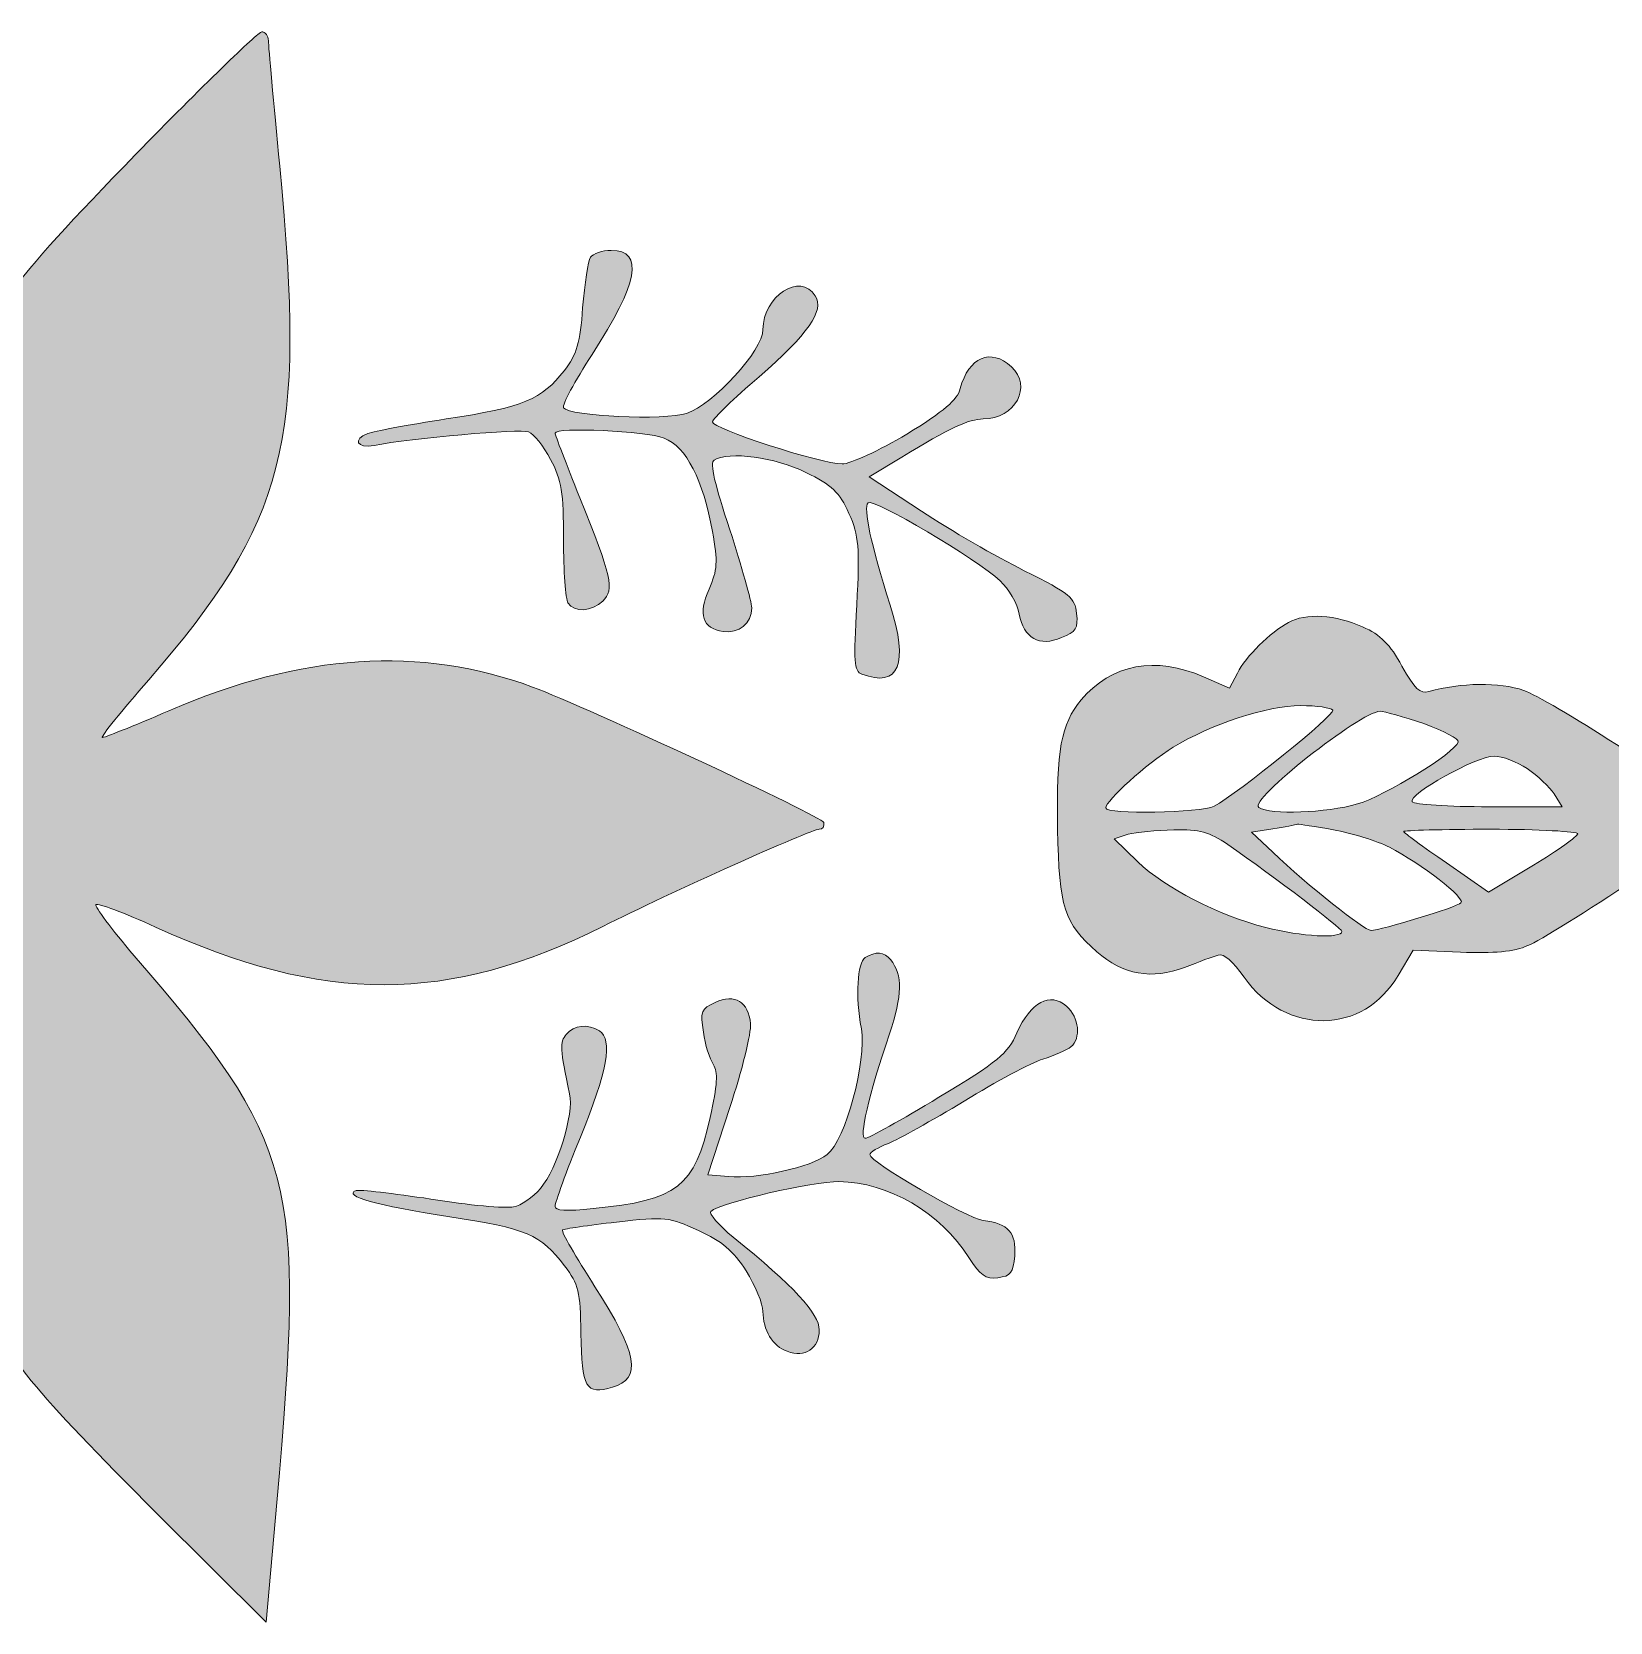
# Model space of a CAD drawing. Header units: millimetres. Extents: x 129 to 548, y 84 to 295.
# Drawn here: x 224.51 to 257.47, y 261.62 to 294.83 of the extents above; entities that cross this region are included whole.
import ezdxf

# ---------------------------------------------------------------- set-up
doc = ezdxf.new("R2010")
doc.units = ezdxf.units.MM
doc.header["$MEASUREMENT"] = 0
doc.layers.add('Layer 1', color=7, linetype='Continuous', lineweight=0)

# ---------------------------------------------------------------- blocks, each defined once
blk = doc.blocks.new('Block_0')
at = {"layer": 'Layer 1', "true_color": 0x000000, "transparency": 33554687}
h = blk.add_hatch(color=18, dxfattribs=at)
h.dxf.hatch_style = 2
edge = h.paths.add_edge_path()
edge.add_spline(control_points=[(226.679, 292.276), (224.003, 289.529), (223.486, 288.825), (222.946, 287.205), (222.512, 285.903), (222.371, 284.424), (222.524, 282.651), (222.594, 281.841), (222.676, 281.114), (222.7, 281.032), (222.723, 280.949), (222.7, 280.855), (222.653, 280.832), (222.606, 280.797), (222.36, 281.231), (222.101, 281.794), (220.352, 285.75), (218.322, 287.464), (214.19, 288.497), (213.193, 288.743), (211.937, 289.083), (211.397, 289.26), (210.458, 289.553), (209.671, 289.659), (209.753, 289.483), (209.777, 289.424), (210.094, 288.778), (210.446, 288.039), (210.81, 287.299), (211.444, 285.973), (211.854, 285.104), (212.793, 283.086), (213.228, 282.393), (214.132, 281.524), (215.399, 280.292), (216.42, 279.799), (219.531, 278.907), (220.587, 278.602), (221.479, 278.308), (221.491, 278.25), (221.514, 278.191), (220.81, 277.992), (219.942, 277.827), (217.559, 277.346), (216.186, 276.759), (214.695, 275.574), (213.404, 274.552), (212.5, 273.238), (211.608, 271.09), (211.338, 270.456), (210.81, 269.306), (210.422, 268.531), (210.035, 267.756), (209.742, 267.087), (209.777, 267.052), (209.871, 266.97), (215.517, 268.484), (216.526, 268.86), (218.721, 269.681), (220.458, 271.418), (221.726, 274.059), (222.054, 274.74), (222.336, 275.327), (222.36, 275.351), (222.512, 275.527), (222.559, 274.987), (222.571, 272.933), (222.594, 270.35), (222.665, 269.963), (223.346, 268.496), (223.956, 267.17), (224.543, 266.465), (227.125, 263.883), (227.125, 263.883), (229.402, 261.618), (229.402, 261.618), (229.402, 261.618), (229.625, 264.118), (229.625, 264.118), (230.224, 270.902), (230.036, 271.606), (226.644, 275.538), (226.174, 276.09), (225.81, 276.571), (225.846, 276.606), (225.881, 276.642), (226.444, 276.43), (227.09, 276.137), (230.599, 274.529), (233.205, 274.529), (236.433, 276.149), (237.806, 276.841), (240.776, 278.179), (240.952, 278.179), (241.022, 278.179), (241.069, 278.238), (241.046, 278.32), (240.999, 278.449), (236.128, 280.715), (234.966, 281.149), (232.63, 282.017), (230.142, 281.853), (227.371, 280.656), (226.62, 280.327), (225.986, 280.081), (225.975, 280.093), (225.951, 280.116), (226.386, 280.656), (226.949, 281.301), (229.825, 284.611), (230.247, 286.243), (229.684, 292.03), (229.555, 293.356), (229.449, 294.53), (229.449, 294.647), (229.449, 294.753), (229.379, 294.835), (229.308, 294.835), (229.226, 294.823), (228.041, 293.673), (226.679, 292.276)], knot_values=[0, 0, 0, 0, 1, 1, 1, 2, 2, 2, 3, 3, 3, 4, 4, 4, 5, 5, 5, 6, 6, 6, 7, 7, 7, 8, 8, 8, 9, 9, 9, 10, 10, 10, 11, 11, 11, 12, 12, 12, 13, 13, 13, 14, 14, 14, 15, 15, 15, 16, 16, 16, 17, 17, 17, 18, 18, 18, 19, 19, 19, 20, 20, 20, 21, 21, 21, 22, 22, 22, 23, 23, 23, 24, 24, 24, 25, 25, 25, 26, 26, 26, 27, 27, 27, 28, 28, 28, 29, 29, 29, 30, 30, 30, 31, 31, 31, 32, 32, 32, 33, 33, 33, 34, 34, 34, 35, 35, 35, 36, 36, 36, 37, 37, 37, 38, 38, 38, 39, 39, 39, 40, 40, 40, 40], degree=3, periodic=0)
h = blk.add_hatch(color=18, dxfattribs=at)
h.dxf.hatch_style = 2
edge = h.paths.add_edge_path()
edge.add_spline(control_points=[(236.175, 290.128), (236.128, 290.046), (236.057, 289.576), (236.01, 289.072), (235.963, 288.344), (235.893, 288.098), (235.623, 287.757), (235.165, 287.159), (234.778, 286.994), (233.158, 286.748), (232.372, 286.63), (231.644, 286.489), (231.527, 286.443), (231.198, 286.325), (231.292, 286.126), (231.656, 286.196), (232.419, 286.349), (234.707, 286.548), (234.883, 286.478), (234.989, 286.443), (235.189, 286.184), (235.341, 285.903), (235.576, 285.468), (235.611, 285.222), (235.611, 284.224), (235.611, 283.579), (235.658, 282.98), (235.705, 282.91), (235.834, 282.698), (236.198, 282.722), (236.433, 282.945), (236.679, 283.191), (236.621, 283.449), (235.952, 285.104), (235.67, 285.809), (235.435, 286.419), (235.435, 286.454), (235.435, 286.583), (237.348, 286.501), (237.712, 286.349), (238.182, 286.161), (238.522, 285.48), (238.722, 284.4), (238.839, 283.755), (238.827, 283.602), (238.651, 283.191), (238.416, 282.675), (238.51, 282.37), (238.945, 282.311), (239.273, 282.264), (239.543, 282.475), (239.543, 282.804), (239.543, 282.933), (239.332, 283.672), (239.086, 284.435), (238.769, 285.374), (238.663, 285.832), (238.757, 285.891), (239.062, 286.079), (240.036, 285.95), (240.67, 285.633), (241.222, 285.363), (241.374, 285.222), (241.574, 284.776), (241.785, 284.295), (241.797, 284.083), (241.738, 282.863), (241.668, 281.677), (241.68, 281.478), (241.844, 281.419), (242.619, 281.125), (242.83, 281.63), (242.431, 282.863), (242.032, 284.13), (241.867, 284.893), (241.973, 284.999), (242.079, 285.104), (244.25, 283.825), (244.731, 283.367), (244.907, 283.203), (245.095, 282.886), (245.13, 282.675), (245.224, 282.17), (245.553, 281.982), (246.011, 282.182), (246.316, 282.299), (246.363, 282.381), (246.328, 282.687), (246.292, 283.015), (246.198, 283.097), (245.236, 283.579), (244.649, 283.872), (243.687, 284.424), (243.088, 284.823), (243.088, 284.823), (241.996, 285.539), (241.996, 285.539), (241.996, 285.539), (242.677, 285.95), (242.677, 285.95), (243.675, 286.56), (244.074, 286.748), (244.379, 286.748), (245.048, 286.748), (245.412, 287.44), (244.966, 287.839), (244.532, 288.238), (244.074, 288.039), (243.898, 287.382), (243.839, 287.147), (243.558, 286.912), (242.783, 286.431), (242.208, 286.09), (241.597, 285.809), (241.433, 285.809), (240.987, 285.809), (238.71, 286.548), (238.722, 286.689), (238.733, 286.759), (239.168, 287.182), (239.696, 287.628), (240.717, 288.52), (241.069, 289.013), (240.87, 289.318), (240.553, 289.823), (239.778, 289.318), (239.778, 288.614), (239.778, 288.18), (238.745, 287.053), (238.182, 286.865), (237.736, 286.712), (235.717, 286.806), (235.611, 286.982), (235.576, 287.041), (235.846, 287.534), (236.21, 288.098), (237.172, 289.576), (237.301, 290.269), (236.609, 290.269), (236.421, 290.269), (236.233, 290.199), (236.175, 290.128)], knot_values=[0, 0, 0, 0, 1, 1, 1, 2, 2, 2, 3, 3, 3, 4, 4, 4, 5, 5, 5, 6, 6, 6, 7, 7, 7, 8, 8, 8, 9, 9, 9, 10, 10, 10, 11, 11, 11, 12, 12, 12, 13, 13, 13, 14, 14, 14, 15, 15, 15, 16, 16, 16, 17, 17, 17, 18, 18, 18, 19, 19, 19, 20, 20, 20, 21, 21, 21, 22, 22, 22, 23, 23, 23, 24, 24, 24, 25, 25, 25, 26, 26, 26, 27, 27, 27, 28, 28, 28, 29, 29, 29, 30, 30, 30, 31, 31, 31, 32, 32, 32, 33, 33, 33, 34, 34, 34, 35, 35, 35, 36, 36, 36, 37, 37, 37, 38, 38, 38, 39, 39, 39, 40, 40, 40, 41, 41, 41, 42, 42, 42, 43, 43, 43, 44, 44, 44, 45, 45, 45, 46, 46, 46, 47, 47, 47, 47], degree=3, periodic=0)
h = blk.add_hatch(color=18, dxfattribs=at)
h.dxf.hatch_style = 2
edge = h.paths.add_edge_path()
edge.add_spline(control_points=[(256.797, 278.085), (256.797, 278.038), (256.375, 277.733), (255.87, 277.428), (255.87, 277.428), (254.931, 276.865), (254.931, 276.865), (254.931, 276.865), (254.051, 277.475), (254.051, 277.475), (253.558, 277.815), (253.159, 278.109), (253.159, 278.132), (253.159, 278.156), (253.98, 278.179), (254.978, 278.179), (255.976, 278.179), (256.797, 278.132), (256.797, 278.085)], knot_values=[0, 0, 0, 0, 1, 1, 1, 2, 2, 2, 3, 3, 3, 4, 4, 4, 5, 5, 5, 6, 6, 6, 6], degree=3, periodic=0)
edge = h.paths.add_edge_path()
edge.add_spline(control_points=[(249.485, 277.862), (250.494, 277.158), (251.856, 276.125), (251.868, 276.043), (251.868, 275.89), (251.023, 275.937), (250.283, 276.125), (249.274, 276.383), (248.182, 276.947), (247.607, 277.499), (247.607, 277.499), (247.114, 277.98), (247.114, 277.98), (247.114, 277.98), (247.407, 278.074), (247.407, 278.074), (247.572, 278.121), (247.994, 278.156), (248.358, 278.168), (248.898, 278.179), (249.098, 278.121), (249.485, 277.862)], knot_values=[0, 0, 0, 0, 1, 1, 1, 2, 2, 2, 3, 3, 3, 4, 4, 4, 5, 5, 5, 6, 6, 6, 7, 7, 7, 7], degree=3, periodic=0)
edge = h.paths.add_edge_path()
edge.add_spline(control_points=[(251.692, 278.168), (252.079, 278.097), (252.607, 277.933), (252.865, 277.804), (253.523, 277.463), (254.462, 276.736), (254.356, 276.642), (254.262, 276.548), (252.678, 276.067), (252.478, 276.067), (252.337, 276.067), (251.152, 277.006), (250.424, 277.698), (250.424, 277.698), (249.978, 278.121), (249.978, 278.121), (249.978, 278.121), (250.424, 278.191), (250.424, 278.191), (250.67, 278.226), (250.905, 278.273), (250.94, 278.285), (250.976, 278.285), (251.316, 278.238), (251.692, 278.168)], knot_values=[0, 0, 0, 0, 1, 1, 1, 2, 2, 2, 3, 3, 3, 4, 4, 4, 5, 5, 5, 6, 6, 6, 7, 7, 7, 8, 8, 8, 8], degree=3, periodic=0)
edge = h.paths.add_edge_path()
edge.add_spline(control_points=[(255.741, 279.447), (255.952, 279.294), (256.211, 279.06), (256.304, 278.919), (256.304, 278.919), (256.469, 278.649), (256.469, 278.649), (256.469, 278.649), (254.943, 278.649), (254.943, 278.649), (254.098, 278.649), (253.382, 278.696), (253.335, 278.754), (253.241, 278.907), (254.673, 279.705), (255.049, 279.705), (255.213, 279.705), (255.53, 279.588), (255.741, 279.447)], knot_values=[0, 0, 0, 0, 1, 1, 1, 2, 2, 2, 3, 3, 3, 4, 4, 4, 5, 5, 5, 6, 6, 6, 6], degree=3, periodic=0)
edge = h.paths.add_edge_path()
edge.add_spline(control_points=[(253.581, 280.386), (253.992, 280.233), (254.321, 280.069), (254.297, 279.999), (254.215, 279.764), (252.783, 278.884), (252.196, 278.707), (251.539, 278.52), (250.377, 278.473), (250.131, 278.637), (249.908, 278.778), (252.255, 280.632), (252.666, 280.644), (252.748, 280.644), (253.159, 280.527), (253.581, 280.386)], knot_values=[0, 0, 0, 0, 1, 1, 1, 2, 2, 2, 3, 3, 3, 4, 4, 4, 5, 5, 5, 5], degree=3, periodic=0)
edge = h.paths.add_edge_path()
edge.add_spline(control_points=[(251.68, 280.668), (251.739, 280.574), (249.696, 278.931), (249.203, 278.661), (248.922, 278.52), (246.938, 278.484), (246.938, 278.625), (246.938, 278.778), (247.783, 279.541), (248.346, 279.893), (249.109, 280.362), (250.307, 280.762), (251.011, 280.762), (251.34, 280.762), (251.645, 280.715), (251.68, 280.668)], knot_values=[0, 0, 0, 0, 1, 1, 1, 2, 2, 2, 3, 3, 3, 4, 4, 4, 5, 5, 5, 5], degree=3, periodic=0)
edge = h.paths.add_edge_path()
edge.add_spline(control_points=[(250.753, 282.499), (250.377, 282.299), (249.861, 281.783), (249.685, 281.442), (249.685, 281.442), (249.52, 281.125), (249.52, 281.125), (249.52, 281.125), (248.98, 281.36), (248.98, 281.36), (247.983, 281.806), (247.055, 281.63), (246.421, 280.879), (245.999, 280.362), (245.905, 279.846), (245.929, 278.179), (245.964, 276.536), (246.069, 276.219), (246.75, 275.621), (247.302, 275.139), (247.9, 275.034), (248.581, 275.292), (248.875, 275.409), (249.192, 275.527), (249.285, 275.55), (249.403, 275.585), (249.591, 275.421), (249.825, 275.092), (250.694, 273.86), (252.325, 273.883), (253.041, 275.128), (253.041, 275.128), (253.358, 275.656), (253.358, 275.656), (253.358, 275.656), (254.344, 275.609), (254.344, 275.609), (255.037, 275.585), (255.471, 275.621), (255.753, 275.75), (255.988, 275.844), (256.997, 276.477), (258.006, 277.146), (259.708, 278.285), (259.837, 278.391), (259.65, 278.555), (259.039, 279.071), (256.14, 280.914), (255.671, 281.078), (255.154, 281.255), (254.356, 281.243), (253.687, 281.055), (253.499, 281.008), (253.394, 281.102), (253.124, 281.583), (252.877, 282.041), (252.678, 282.24), (252.302, 282.405), (251.75, 282.663), (251.105, 282.698), (250.753, 282.499)], knot_values=[0, 0, 0, 0, 1, 1, 1, 2, 2, 2, 3, 3, 3, 4, 4, 4, 5, 5, 5, 6, 6, 6, 7, 7, 7, 8, 8, 8, 9, 9, 9, 10, 10, 10, 11, 11, 11, 12, 12, 12, 13, 13, 13, 14, 14, 14, 15, 15, 15, 16, 16, 16, 17, 17, 17, 18, 18, 18, 19, 19, 19, 20, 20, 20, 20], degree=3, periodic=0)
h = blk.add_hatch(color=18, dxfattribs=at)
h.dxf.hatch_style = 2
edge = h.paths.add_edge_path()
edge.add_spline(control_points=[(241.914, 275.503), (241.75, 275.386), (241.703, 274.693), (241.832, 274.012), (241.949, 273.343), (241.503, 271.688), (241.116, 271.383), (240.787, 271.125), (239.649, 270.867), (239.062, 270.926), (239.062, 270.926), (238.628, 270.961), (238.628, 270.961), (238.628, 270.961), (239.086, 272.369), (239.086, 272.369), (239.344, 273.144), (239.532, 273.93), (239.52, 274.118), (239.473, 274.576), (239.191, 274.752), (238.78, 274.564), (238.487, 274.423), (238.463, 274.376), (238.534, 273.942), (238.569, 273.684), (238.663, 273.379), (238.745, 273.261), (238.839, 273.109), (238.827, 272.839), (238.675, 272.158), (238.346, 270.703), (237.994, 270.433), (236.233, 270.256), (235.658, 270.198), (235.435, 270.21), (235.435, 270.303), (235.435, 270.386), (235.67, 271.031), (235.963, 271.747), (236.527, 273.109), (236.644, 273.789), (236.362, 273.966), (236.116, 274.118), (235.834, 274.095), (235.67, 273.895), (235.529, 273.731), (235.541, 273.59), (235.74, 272.651), (235.834, 272.24), (235.482, 271.09), (235.13, 270.679), (234.977, 270.491), (234.719, 270.315), (234.567, 270.292), (234.402, 270.256), (233.628, 270.327), (232.841, 270.456), (232.055, 270.573), (231.35, 270.656), (231.28, 270.632), (230.975, 270.526), (231.738, 270.315), (233.193, 270.092), (234.872, 269.834), (235.118, 269.728), (235.635, 269.059), (235.928, 268.672), (235.963, 268.531), (235.975, 267.651), (235.987, 266.512), (236.081, 266.36), (236.632, 266.524), (237.254, 266.7), (237.161, 267.228), (236.269, 268.625), (235.869, 269.247), (235.564, 269.775), (235.588, 269.81), (235.623, 269.834), (236.128, 269.904), (236.715, 269.975), (237.747, 270.092), (237.818, 270.08), (238.428, 269.799), (238.921, 269.576), (239.156, 269.376), (239.426, 268.954), (239.614, 268.648), (239.778, 268.261), (239.778, 268.109), (239.778, 267.721), (239.978, 267.381), (240.283, 267.275), (240.658, 267.134), (240.952, 267.334), (240.952, 267.721), (240.952, 268.062), (240.424, 268.637), (239.156, 269.658), (238.851, 269.916), (238.64, 270.151), (238.686, 270.198), (238.909, 270.386), (240.834, 270.832), (241.363, 270.82), (242.396, 270.808), (243.487, 270.174), (244.074, 269.235), (244.32, 268.86), (244.426, 268.778), (244.684, 268.813), (244.954, 268.848), (245.001, 268.907), (245.036, 269.271), (245.072, 269.752), (244.907, 269.94), (244.379, 270.01), (244.05, 270.045), (242.008, 271.231), (242.008, 271.383), (242.008, 271.43), (242.184, 271.536), (242.396, 271.618), (242.595, 271.7), (243.311, 272.099), (243.98, 272.498), (244.637, 272.909), (245.377, 273.296), (245.623, 273.379), (245.858, 273.449), (246.128, 273.566), (246.21, 273.637), (246.421, 273.813), (246.386, 274.247), (246.116, 274.482), (245.776, 274.787), (245.365, 274.564), (245.083, 273.93), (244.884, 273.484), (244.696, 273.332), (243.452, 272.581), (242.677, 272.111), (241.985, 271.724), (241.914, 271.724), (241.773, 271.724), (241.985, 272.616), (242.419, 273.907), (242.689, 274.717), (242.701, 275.128), (242.442, 275.456), (242.313, 275.621), (242.137, 275.632), (241.914, 275.503)], knot_values=[0, 0, 0, 0, 1, 1, 1, 2, 2, 2, 3, 3, 3, 4, 4, 4, 5, 5, 5, 6, 6, 6, 7, 7, 7, 8, 8, 8, 9, 9, 9, 10, 10, 10, 11, 11, 11, 12, 12, 12, 13, 13, 13, 14, 14, 14, 15, 15, 15, 16, 16, 16, 17, 17, 17, 18, 18, 18, 19, 19, 19, 20, 20, 20, 21, 21, 21, 22, 22, 22, 23, 23, 23, 24, 24, 24, 25, 25, 25, 26, 26, 26, 27, 27, 27, 28, 28, 28, 29, 29, 29, 30, 30, 30, 31, 31, 31, 32, 32, 32, 33, 33, 33, 34, 34, 34, 35, 35, 35, 36, 36, 36, 37, 37, 37, 38, 38, 38, 39, 39, 39, 40, 40, 40, 41, 41, 41, 42, 42, 42, 43, 43, 43, 44, 44, 44, 45, 45, 45, 46, 46, 46, 47, 47, 47, 48, 48, 48, 49, 49, 49, 50, 50, 50, 51, 51, 51, 51], degree=3, periodic=0)
at = {"layer": 'Layer 1'}
for points, knots in [([(226.679, 292.276), (224.003, 289.529), (223.486, 288.825), (222.946, 287.205), (222.512, 285.903), (222.371, 284.424), (222.524, 282.651), (222.594, 281.841), (222.676, 281.114), (222.7, 281.032), (222.723, 280.949), (222.7, 280.855), (222.653, 280.832), (222.606, 280.797), (222.36, 281.231), (222.101, 281.794), (220.352, 285.75), (218.322, 287.464), (214.19, 288.497), (213.193, 288.743), (211.937, 289.083), (211.397, 289.26), (210.458, 289.553), (209.671, 289.659), (209.753, 289.483), (209.777, 289.424), (210.094, 288.778), (210.446, 288.039), (210.81, 287.299), (211.444, 285.973), (211.854, 285.104), (212.793, 283.086), (213.228, 282.393), (214.132, 281.524), (215.399, 280.292), (216.42, 279.799), (219.531, 278.907), (220.587, 278.602), (221.479, 278.308), (221.491, 278.25), (221.514, 278.191), (220.81, 277.992), (219.942, 277.827), (217.559, 277.346), (216.186, 276.759), (214.695, 275.574), (213.404, 274.552), (212.5, 273.238), (211.608, 271.09), (211.338, 270.456), (210.81, 269.306), (210.422, 268.531), (210.035, 267.756), (209.742, 267.087), (209.777, 267.052), (209.871, 266.97), (215.517, 268.484), (216.526, 268.86), (218.721, 269.681), (220.458, 271.418), (221.726, 274.059), (222.054, 274.74), (222.336, 275.327), (222.36, 275.351), (222.512, 275.527), (222.559, 274.987), (222.571, 272.933), (222.594, 270.35), (222.665, 269.963), (223.346, 268.496), (223.956, 267.17), (224.543, 266.465), (227.125, 263.883), (227.125, 263.883), (229.402, 261.618), (229.402, 261.618), (229.402, 261.618), (229.625, 264.118), (229.625, 264.118), (230.224, 270.902), (230.036, 271.606), (226.644, 275.538), (226.174, 276.09), (225.81, 276.571), (225.846, 276.606), (225.881, 276.642), (226.444, 276.43), (227.09, 276.137), (230.599, 274.529), (233.205, 274.529), (236.433, 276.149), (237.806, 276.841), (240.776, 278.179), (240.952, 278.179), (241.022, 278.179), (241.069, 278.238), (241.046, 278.32), (240.999, 278.449), (236.128, 280.715), (234.966, 281.149), (232.63, 282.017), (230.142, 281.853), (227.371, 280.656), (226.62, 280.327), (225.986, 280.081), (225.975, 280.093), (225.951, 280.116), (226.386, 280.656), (226.949, 281.301), (229.825, 284.611), (230.247, 286.243), (229.684, 292.03), (229.555, 293.356), (229.449, 294.53), (229.449, 294.647), (229.449, 294.753), (229.379, 294.835), (229.308, 294.835), (229.226, 294.823), (228.041, 293.673), (226.679, 292.276)], [0, 0, 0, 0, 1, 1, 1, 2, 2, 2, 3, 3, 3, 4, 4, 4, 5, 5, 5, 6, 6, 6, 7, 7, 7, 8, 8, 8, 9, 9, 9, 10, 10, 10, 11, 11, 11, 12, 12, 12, 13, 13, 13, 14, 14, 14, 15, 15, 15, 16, 16, 16, 17, 17, 17, 18, 18, 18, 19, 19, 19, 20, 20, 20, 21, 21, 21, 22, 22, 22, 23, 23, 23, 24, 24, 24, 25, 25, 25, 26, 26, 26, 27, 27, 27, 28, 28, 28, 29, 29, 29, 30, 30, 30, 31, 31, 31, 32, 32, 32, 33, 33, 33, 34, 34, 34, 35, 35, 35, 36, 36, 36, 37, 37, 37, 38, 38, 38, 39, 39, 39, 40, 40, 40, 40]), ([(236.175, 290.128), (236.128, 290.046), (236.057, 289.576), (236.01, 289.072), (235.963, 288.344), (235.893, 288.098), (235.623, 287.757), (235.165, 287.159), (234.778, 286.994), (233.158, 286.748), (232.372, 286.63), (231.644, 286.489), (231.527, 286.443), (231.198, 286.325), (231.292, 286.126), (231.656, 286.196), (232.419, 286.349), (234.707, 286.548), (234.883, 286.478), (234.989, 286.443), (235.189, 286.184), (235.341, 285.903), (235.576, 285.468), (235.611, 285.222), (235.611, 284.224), (235.611, 283.579), (235.658, 282.98), (235.705, 282.91), (235.834, 282.698), (236.198, 282.722), (236.433, 282.945), (236.679, 283.191), (236.621, 283.449), (235.952, 285.104), (235.67, 285.809), (235.435, 286.419), (235.435, 286.454), (235.435, 286.583), (237.348, 286.501), (237.712, 286.349), (238.182, 286.161), (238.522, 285.48), (238.722, 284.4), (238.839, 283.755), (238.827, 283.602), (238.651, 283.191), (238.416, 282.675), (238.51, 282.37), (238.945, 282.311), (239.273, 282.264), (239.543, 282.475), (239.543, 282.804), (239.543, 282.933), (239.332, 283.672), (239.086, 284.435), (238.769, 285.374), (238.663, 285.832), (238.757, 285.891), (239.062, 286.079), (240.036, 285.95), (240.67, 285.633), (241.222, 285.363), (241.374, 285.222), (241.574, 284.776), (241.785, 284.295), (241.797, 284.083), (241.738, 282.863), (241.668, 281.677), (241.68, 281.478), (241.844, 281.419), (242.619, 281.125), (242.83, 281.63), (242.431, 282.863), (242.032, 284.13), (241.867, 284.893), (241.973, 284.999), (242.079, 285.104), (244.25, 283.825), (244.731, 283.367), (244.907, 283.203), (245.095, 282.886), (245.13, 282.675), (245.224, 282.17), (245.553, 281.982), (246.011, 282.182), (246.316, 282.299), (246.363, 282.381), (246.328, 282.687), (246.292, 283.015), (246.198, 283.097), (245.236, 283.579), (244.649, 283.872), (243.687, 284.424), (243.088, 284.823), (243.088, 284.823), (241.996, 285.539), (241.996, 285.539), (241.996, 285.539), (242.677, 285.95), (242.677, 285.95), (243.675, 286.56), (244.074, 286.748), (244.379, 286.748), (245.048, 286.748), (245.412, 287.44), (244.966, 287.839), (244.532, 288.238), (244.074, 288.039), (243.898, 287.382), (243.839, 287.147), (243.558, 286.912), (242.783, 286.431), (242.208, 286.09), (241.597, 285.809), (241.433, 285.809), (240.987, 285.809), (238.71, 286.548), (238.722, 286.689), (238.733, 286.759), (239.168, 287.182), (239.696, 287.628), (240.717, 288.52), (241.069, 289.013), (240.87, 289.318), (240.553, 289.823), (239.778, 289.318), (239.778, 288.614), (239.778, 288.18), (238.745, 287.053), (238.182, 286.865), (237.736, 286.712), (235.717, 286.806), (235.611, 286.982), (235.576, 287.041), (235.846, 287.534), (236.21, 288.098), (237.172, 289.576), (237.301, 290.269), (236.609, 290.269), (236.421, 290.269), (236.233, 290.199), (236.175, 290.128)], [0, 0, 0, 0, 1, 1, 1, 2, 2, 2, 3, 3, 3, 4, 4, 4, 5, 5, 5, 6, 6, 6, 7, 7, 7, 8, 8, 8, 9, 9, 9, 10, 10, 10, 11, 11, 11, 12, 12, 12, 13, 13, 13, 14, 14, 14, 15, 15, 15, 16, 16, 16, 17, 17, 17, 18, 18, 18, 19, 19, 19, 20, 20, 20, 21, 21, 21, 22, 22, 22, 23, 23, 23, 24, 24, 24, 25, 25, 25, 26, 26, 26, 27, 27, 27, 28, 28, 28, 29, 29, 29, 30, 30, 30, 31, 31, 31, 32, 32, 32, 33, 33, 33, 34, 34, 34, 35, 35, 35, 36, 36, 36, 37, 37, 37, 38, 38, 38, 39, 39, 39, 40, 40, 40, 41, 41, 41, 42, 42, 42, 43, 43, 43, 44, 44, 44, 45, 45, 45, 46, 46, 46, 47, 47, 47, 47]), ([(250.753, 282.499), (250.377, 282.299), (249.861, 281.783), (249.685, 281.442), (249.685, 281.442), (249.52, 281.125), (249.52, 281.125), (249.52, 281.125), (248.98, 281.36), (248.98, 281.36), (247.983, 281.806), (247.055, 281.63), (246.421, 280.879), (245.999, 280.362), (245.905, 279.846), (245.929, 278.179), (245.964, 276.536), (246.069, 276.219), (246.75, 275.621), (247.302, 275.139), (247.9, 275.034), (248.581, 275.292), (248.875, 275.409), (249.192, 275.527), (249.285, 275.55), (249.403, 275.585), (249.591, 275.421), (249.825, 275.092), (250.694, 273.86), (252.325, 273.883), (253.041, 275.128), (253.041, 275.128), (253.358, 275.656), (253.358, 275.656), (253.358, 275.656), (254.344, 275.609), (254.344, 275.609), (255.037, 275.585), (255.471, 275.621), (255.753, 275.75), (255.988, 275.844), (256.997, 276.477), (258.006, 277.146), (259.708, 278.285), (259.837, 278.391), (259.65, 278.555), (259.039, 279.071), (256.14, 280.914), (255.671, 281.078), (255.154, 281.255), (254.356, 281.243), (253.687, 281.055), (253.499, 281.008), (253.394, 281.102), (253.124, 281.583), (252.877, 282.041), (252.678, 282.24), (252.302, 282.405), (251.75, 282.663), (251.105, 282.698), (250.753, 282.499)], [0, 0, 0, 0, 1, 1, 1, 2, 2, 2, 3, 3, 3, 4, 4, 4, 5, 5, 5, 6, 6, 6, 7, 7, 7, 8, 8, 8, 9, 9, 9, 10, 10, 10, 11, 11, 11, 12, 12, 12, 13, 13, 13, 14, 14, 14, 15, 15, 15, 16, 16, 16, 17, 17, 17, 18, 18, 18, 19, 19, 19, 20, 20, 20, 20]), ([(251.68, 280.668), (251.739, 280.574), (249.696, 278.931), (249.203, 278.661), (248.922, 278.52), (246.938, 278.484), (246.938, 278.625), (246.938, 278.778), (247.783, 279.541), (248.346, 279.893), (249.109, 280.362), (250.307, 280.762), (251.011, 280.762), (251.34, 280.762), (251.645, 280.715), (251.68, 280.668)], [0, 0, 0, 0, 1, 1, 1, 2, 2, 2, 3, 3, 3, 4, 4, 4, 5, 5, 5, 5]), ([(253.581, 280.386), (253.992, 280.233), (254.321, 280.069), (254.297, 279.999), (254.215, 279.764), (252.783, 278.884), (252.196, 278.707), (251.539, 278.52), (250.377, 278.473), (250.131, 278.637), (249.908, 278.778), (252.255, 280.632), (252.666, 280.644), (252.748, 280.644), (253.159, 280.527), (253.581, 280.386)], [0, 0, 0, 0, 1, 1, 1, 2, 2, 2, 3, 3, 3, 4, 4, 4, 5, 5, 5, 5]), ([(255.741, 279.447), (255.952, 279.294), (256.211, 279.06), (256.304, 278.919), (256.304, 278.919), (256.469, 278.649), (256.469, 278.649), (256.469, 278.649), (254.943, 278.649), (254.943, 278.649), (254.098, 278.649), (253.382, 278.696), (253.335, 278.754), (253.241, 278.907), (254.673, 279.705), (255.049, 279.705), (255.213, 279.705), (255.53, 279.588), (255.741, 279.447)], [0, 0, 0, 0, 1, 1, 1, 2, 2, 2, 3, 3, 3, 4, 4, 4, 5, 5, 5, 6, 6, 6, 6]), ([(249.485, 277.862), (250.494, 277.158), (251.856, 276.125), (251.868, 276.043), (251.868, 275.89), (251.023, 275.937), (250.283, 276.125), (249.274, 276.383), (248.182, 276.947), (247.607, 277.499), (247.607, 277.499), (247.114, 277.98), (247.114, 277.98), (247.114, 277.98), (247.407, 278.074), (247.407, 278.074), (247.572, 278.121), (247.994, 278.156), (248.358, 278.168), (248.898, 278.179), (249.098, 278.121), (249.485, 277.862)], [0, 0, 0, 0, 1, 1, 1, 2, 2, 2, 3, 3, 3, 4, 4, 4, 5, 5, 5, 6, 6, 6, 7, 7, 7, 7]), ([(251.692, 278.168), (252.079, 278.097), (252.607, 277.933), (252.865, 277.804), (253.523, 277.463), (254.462, 276.736), (254.356, 276.642), (254.262, 276.548), (252.678, 276.067), (252.478, 276.067), (252.337, 276.067), (251.152, 277.006), (250.424, 277.698), (250.424, 277.698), (249.978, 278.121), (249.978, 278.121), (249.978, 278.121), (250.424, 278.191), (250.424, 278.191), (250.67, 278.226), (250.905, 278.273), (250.94, 278.285), (250.976, 278.285), (251.316, 278.238), (251.692, 278.168)], [0, 0, 0, 0, 1, 1, 1, 2, 2, 2, 3, 3, 3, 4, 4, 4, 5, 5, 5, 6, 6, 6, 7, 7, 7, 8, 8, 8, 8]), ([(256.797, 278.085), (256.797, 278.038), (256.375, 277.733), (255.87, 277.428), (255.87, 277.428), (254.931, 276.865), (254.931, 276.865), (254.931, 276.865), (254.051, 277.475), (254.051, 277.475), (253.558, 277.815), (253.159, 278.109), (253.159, 278.132), (253.159, 278.156), (253.98, 278.179), (254.978, 278.179), (255.976, 278.179), (256.797, 278.132), (256.797, 278.085)], [0, 0, 0, 0, 1, 1, 1, 2, 2, 2, 3, 3, 3, 4, 4, 4, 5, 5, 5, 6, 6, 6, 6]), ([(241.914, 275.503), (241.75, 275.386), (241.703, 274.693), (241.832, 274.012), (241.949, 273.343), (241.503, 271.688), (241.116, 271.383), (240.787, 271.125), (239.649, 270.867), (239.062, 270.926), (239.062, 270.926), (238.628, 270.961), (238.628, 270.961), (238.628, 270.961), (239.086, 272.369), (239.086, 272.369), (239.344, 273.144), (239.532, 273.93), (239.52, 274.118), (239.473, 274.576), (239.191, 274.752), (238.78, 274.564), (238.487, 274.423), (238.463, 274.376), (238.534, 273.942), (238.569, 273.684), (238.663, 273.379), (238.745, 273.261), (238.839, 273.109), (238.827, 272.839), (238.675, 272.158), (238.346, 270.703), (237.994, 270.433), (236.233, 270.256), (235.658, 270.198), (235.435, 270.21), (235.435, 270.303), (235.435, 270.386), (235.67, 271.031), (235.963, 271.747), (236.527, 273.109), (236.644, 273.789), (236.362, 273.966), (236.116, 274.118), (235.834, 274.095), (235.67, 273.895), (235.529, 273.731), (235.541, 273.59), (235.74, 272.651), (235.834, 272.24), (235.482, 271.09), (235.13, 270.679), (234.977, 270.491), (234.719, 270.315), (234.567, 270.292), (234.402, 270.256), (233.628, 270.327), (232.841, 270.456), (232.055, 270.573), (231.35, 270.656), (231.28, 270.632), (230.975, 270.526), (231.738, 270.315), (233.193, 270.092), (234.872, 269.834), (235.118, 269.728), (235.635, 269.059), (235.928, 268.672), (235.963, 268.531), (235.975, 267.651), (235.987, 266.512), (236.081, 266.36), (236.632, 266.524), (237.254, 266.7), (237.161, 267.228), (236.269, 268.625), (235.869, 269.247), (235.564, 269.775), (235.588, 269.81), (235.623, 269.834), (236.128, 269.904), (236.715, 269.975), (237.747, 270.092), (237.818, 270.08), (238.428, 269.799), (238.921, 269.576), (239.156, 269.376), (239.426, 268.954), (239.614, 268.648), (239.778, 268.261), (239.778, 268.109), (239.778, 267.721), (239.978, 267.381), (240.283, 267.275), (240.658, 267.134), (240.952, 267.334), (240.952, 267.721), (240.952, 268.062), (240.424, 268.637), (239.156, 269.658), (238.851, 269.916), (238.64, 270.151), (238.686, 270.198), (238.909, 270.386), (240.834, 270.832), (241.363, 270.82), (242.396, 270.808), (243.487, 270.174), (244.074, 269.235), (244.32, 268.86), (244.426, 268.778), (244.684, 268.813), (244.954, 268.848), (245.001, 268.907), (245.036, 269.271), (245.072, 269.752), (244.907, 269.94), (244.379, 270.01), (244.05, 270.045), (242.008, 271.231), (242.008, 271.383), (242.008, 271.43), (242.184, 271.536), (242.396, 271.618), (242.595, 271.7), (243.311, 272.099), (243.98, 272.498), (244.637, 272.909), (245.377, 273.296), (245.623, 273.379), (245.858, 273.449), (246.128, 273.566), (246.21, 273.637), (246.421, 273.813), (246.386, 274.247), (246.116, 274.482), (245.776, 274.787), (245.365, 274.564), (245.083, 273.93), (244.884, 273.484), (244.696, 273.332), (243.452, 272.581), (242.677, 272.111), (241.985, 271.724), (241.914, 271.724), (241.773, 271.724), (241.985, 272.616), (242.419, 273.907), (242.689, 274.717), (242.701, 275.128), (242.442, 275.456), (242.313, 275.621), (242.137, 275.632), (241.914, 275.503)], [0, 0, 0, 0, 1, 1, 1, 2, 2, 2, 3, 3, 3, 4, 4, 4, 5, 5, 5, 6, 6, 6, 7, 7, 7, 8, 8, 8, 9, 9, 9, 10, 10, 10, 11, 11, 11, 12, 12, 12, 13, 13, 13, 14, 14, 14, 15, 15, 15, 16, 16, 16, 17, 17, 17, 18, 18, 18, 19, 19, 19, 20, 20, 20, 21, 21, 21, 22, 22, 22, 23, 23, 23, 24, 24, 24, 25, 25, 25, 26, 26, 26, 27, 27, 27, 28, 28, 28, 29, 29, 29, 30, 30, 30, 31, 31, 31, 32, 32, 32, 33, 33, 33, 34, 34, 34, 35, 35, 35, 36, 36, 36, 37, 37, 37, 38, 38, 38, 39, 39, 39, 40, 40, 40, 41, 41, 41, 42, 42, 42, 43, 43, 43, 44, 44, 44, 45, 45, 45, 46, 46, 46, 47, 47, 47, 48, 48, 48, 49, 49, 49, 50, 50, 50, 51, 51, 51, 51])]:
    blk.add_open_spline(points, degree=3, knots=knots, dxfattribs=at)

msp = doc.modelspace()

# ---------------------------------------------------------------- block references
at = {"layer": 'Layer 1'}
msp.add_blockref('Block_0', (0, 0), dxfattribs=at)

doc.saveas('drawing.dxf')
